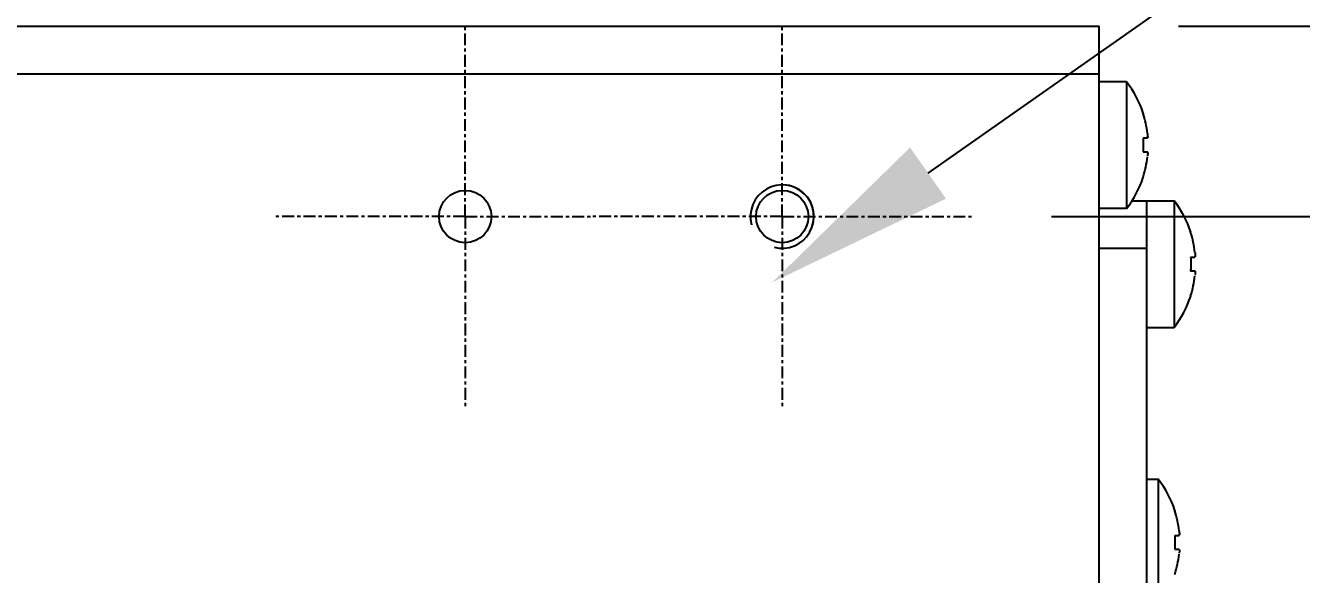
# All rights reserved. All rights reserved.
# Model space of a CAD drawing. Header units: millimetres. Extents: x 4086 to 8300, y 123 to 1549.
# Drawn here: x 6984.48 to 7024.73, y 750.77 to 768.08 of the extents above; entities that cross this region are included whole.
import ezdxf
from ezdxf import colors
from ezdxf.entities.mleader import LeaderData, LeaderLine
from ezdxf.math import Vec2, Vec3

# ---------------------------------------------------------------- set-up
doc = ezdxf.new("R2010")
doc.units = ezdxf.units.MM
doc.linetypes.add('CENTER', pattern=[0.6, 0.375, -0.075, 0.075, -0.075])
for name, color, linetype in [('00_COMPONENTS', 7, 'Continuous'), ('03_ALL_AXES', 7, 'Continuous'), ('51__DRAFT_DIMS', 7, 'Continuous'), ('尺寸标注', 7, 'Continuous')]:
    doc.layers.add(name, color=color, linetype=linetype)
doc.styles.add('思源黑', font='SourceHanSansCN-Normal.ttf')
doc.dimstyles.new('半径标注', dxfattribs={"dimtxt": 7, "dimasz": 6, "dimexe": 1.25, "dimexo": 0.625, "dimtad": 1, "dimtoh": 1, "dimlfac": 4, "dimdsep": 46, "dimtxsty": '思源黑', "dimcen": 2.5, "dimadec": 0, "dimazin": 0, "dimtfac": 1, "dimtmove": 0, "dimatfit": 3, "dimfxl": 1, "dimarcsym": 0})
doc.dimstyles.new('尺寸标注_细节_1_2比例', dxfattribs={"dimtxt": 7, "dimasz": 6, "dimexe": 2, "dimexo": 1.5, "dimgap": 1, "dimtad": 1, "dimlfac": 2, "dimdsep": 46, "dimtxsty": '思源黑', "dimcen": 0.09, "dimadec": 0, "dimazin": 0, "dimtp": 0.01, "dimtm": 0.01, "dimtfac": 1, "dimtofl": 0, "dimtmove": 0, "dimatfit": 3, "dimfxl": 1, "dimtolj": 1, "dimarcsym": 0})

# ---------------------------------------------------------------- blocks, each defined once
blk = doc.blocks.new('*D1634')
at = {"layer": '51__DRAFT_DIMS', "color": 0, "linetype": 'Continuous', "lineweight": -2}
for p, q in [((6948.346, 776.508), (6948.346, 812.303)), ((7033.346, 745.556), (7033.346, 812.303)), ((6954.346, 810.303), (7027.346, 810.303))]:
    blk.add_line(p, q, dxfattribs=at)
at = {"layer": '51__DRAFT_DIMS', "color": 0}
for points in [[(6954.346, 811.303), (6954.346, 809.303), (6948.346, 810.303)], [(7027.346, 809.303), (7027.346, 811.303), (7033.346, 810.303)]]:
    blk.add_solid(points, dxfattribs=at)
at = {"layer": 'Defpoints', "color": 0}
for p in [(7033.346, 810.303), (6948.346, 775.008), (7033.346, 744.056)]:
    blk.add_point(p, dxfattribs=at)
at = {"layer": '51__DRAFT_DIMS', "color": 0, "insert": (6990.967, 818.555), "char_height": 7, "attachment_point": 2, "style": '思源黑'}
blk.add_mtext('\\A1;170', dxfattribs=at)
blk = doc.blocks.new('*D1638')
at = {"layer": '51__DRAFT_DIMS', "color": 0, "linetype": 'Continuous', "lineweight": -2}
for p, q in [((7016.846, 762.056), (7046.127, 762.056)), ((7044.127, 756.056), (7044.127, 718.056)), ((7016.846, 712.056), (7046.127, 712.056))]:
    blk.add_line(p, q, dxfattribs=at)
at = {"layer": '51__DRAFT_DIMS', "color": 0}
for points in [[(7045.127, 756.056), (7043.127, 756.056), (7044.127, 762.056)], [(7043.127, 718.056), (7045.127, 718.056), (7044.127, 712.056)]]:
    blk.add_solid(points, dxfattribs=at)
at = {"layer": 'Defpoints', "color": 0}
for p in [(7015.346, 762.056), (7015.346, 712.056), (7044.127, 712.056)]:
    blk.add_point(p, dxfattribs=at)
at = {"layer": '51__DRAFT_DIMS', "color": 0, "insert": (7035.875, 737.177), "char_height": 7, "attachment_point": 2, "rotation": 90, "style": '思源黑'}
blk.add_mtext('\\A1;100', dxfattribs=at)
blk = doc.blocks.new('*D1639')
at = {"layer": '51__DRAFT_DIMS', "color": 0, "linetype": 'Continuous', "lineweight": -2}
for p, q in [((7020.846, 768.055), (7063.774, 768.053)), ((7061.774, 762.053), (7061.772, 712.056)), ((7020.846, 706.057), (7063.772, 706.056))]:
    blk.add_line(p, q, dxfattribs=at)
at = {"layer": '51__DRAFT_DIMS', "color": 0}
for points in [[(7062.774, 762.053), (7060.774, 762.053), (7061.774, 768.053)], [(7060.772, 712.056), (7062.772, 712.056), (7061.772, 706.056)]]:
    blk.add_solid(points, dxfattribs=at)
at = {"layer": 'Defpoints', "color": 0}
for p in [(7019.346, 768.055), (7019.346, 706.057), (7061.772, 706.056)]:
    blk.add_point(p, dxfattribs=at)
at = {"layer": '51__DRAFT_DIMS', "color": 0, "insert": (7053.512, 737.242), "char_height": 7, "attachment_point": 2, "rotation": 89.9977, "style": '思源黑'}
blk.add_mtext('\\A1;123.99', dxfattribs=at)
blk = doc.blocks.new('*D1640')
at = {"layer": '51__DRAFT_DIMS', "color": 0, "linetype": 'Continuous', "lineweight": -2}
for p, q in [((7009.346, 774.556), (7082.513, 774.556)), ((7080.513, 768.556), (7080.513, 705.556)), ((7009.346, 699.556), (7082.513, 699.556))]:
    blk.add_line(p, q, dxfattribs=at)
at = {"layer": '51__DRAFT_DIMS', "color": 0}
for points in [[(7081.513, 768.556), (7079.513, 768.556), (7080.513, 774.556)], [(7079.513, 705.556), (7081.513, 705.556), (7080.513, 699.556)]]:
    blk.add_solid(points, dxfattribs=at)
at = {"layer": 'Defpoints', "color": 0}
for p in [(7007.846, 774.556), (7007.846, 699.556), (7080.513, 699.556)]:
    blk.add_point(p, dxfattribs=at)
at = {"layer": '51__DRAFT_DIMS', "color": 0, "insert": (7072.261, 737.177), "char_height": 7, "attachment_point": 2, "rotation": 90, "style": '思源黑'}
blk.add_mtext('\\A1;150', dxfattribs=at)
blk = doc.blocks.new('*D1641')
at = {"layer": '51__DRAFT_DIMS', "color": 0, "linetype": 'Continuous', "lineweight": -2}
for p, q in [((6997.846, 779.556), (7102.205, 779.556)), ((7100.205, 773.556), (7100.205, 700.556)), ((6997.846, 694.556), (7102.205, 694.556))]:
    blk.add_line(p, q, dxfattribs=at)
at = {"layer": '51__DRAFT_DIMS', "color": 0}
for points in [[(7101.205, 773.556), (7099.205, 773.556), (7100.205, 779.556)], [(7099.205, 700.556), (7101.205, 700.556), (7100.205, 694.556)]]:
    blk.add_solid(points, dxfattribs=at)
at = {"layer": 'Defpoints', "color": 0}
for p in [(6996.346, 779.556), (6996.346, 694.556), (7100.205, 694.556)]:
    blk.add_point(p, dxfattribs=at)
at = {"layer": '51__DRAFT_DIMS', "color": 0, "insert": (7091.952, 737.177), "char_height": 7, "attachment_point": 2, "rotation": 90, "style": '思源黑'}
blk.add_mtext('\\A1;170', dxfattribs=at)
blk = doc.blocks.new('*D1645')
at = {"layer": '51__DRAFT_DIMS', "color": 0, "linetype": 'Continuous', "lineweight": -2}
for p, q in [((6942.481, 773.562), (6941.529, 779.486)), ((6943.432, 767.638), (6953.26, 706.475)), ((6954.212, 700.551), (6957.072, 682.751)), ((6987.058, 682.751), (6957.072, 682.751))]:
    blk.add_line(p, q, dxfattribs=at)
at = {"layer": '51__DRAFT_DIMS', "color": 0}
for points in [[(6941.493, 773.403), (6943.468, 773.72), (6943.432, 767.638)], [(6955.199, 700.709), (6953.225, 700.392), (6953.26, 706.475)]]:
    blk.add_solid(points, dxfattribs=at)
at = {"layer": 'Defpoints', "color": 0}
for p in [(6943.432, 767.638), (6953.26, 706.475)]:
    blk.add_point(p, dxfattribs=at)
at = {"layer": '51__DRAFT_DIMS', "color": 0, "insert": (6964.961, 692.407), "char_height": 7, "attachment_point": 1, "style": '思源黑'}
blk.add_mtext('φ124', dxfattribs=at)

msp = doc.modelspace()

# ---------------------------------------------------------------- linework, layer by layer
at = {"layer": '00_COMPONENTS', "color": 7, "linetype": 'Continuous'}
for p, q in [((6959.635, 768.058), (7018.3463, 768.0548)), ((7018.3463, 706.0561), (7018.3463, 768.0561)), ((6961.9818, 766.5571), (7018.3463, 766.5571)), ((7019.2081, 766.3061), (7018.3463, 766.3061)), ((7019.2081, 766.3061), (7019.2081, 762.3061)), ((7019.7362, 765.3136), (7019.7296, 765.3098)), ((7019.8674, 764.5261), (7019.7296, 764.5261)), ((7019.8674, 764.0861), (7019.7296, 764.0861)), ((7019.7296, 763.3023), (7019.7362, 763.2985)), ((7019.3809, 762.5561), (7020.7081, 762.5561)), ((7019.8463, 740.0561), (7019.8463, 762.5561)), ((7020.7081, 762.5561), (7020.7081, 758.5561)), ((7019.2081, 762.3061), (7018.3463, 762.3061)), ((7021.2362, 761.5636), (7021.2296, 761.5598)), ((7018.3463, 761.0561), (7019.8463, 761.0561)), ((7021.2294, 760.7761), (7021.3677, 760.7761)), ((7021.3674, 760.3361), (7021.2296, 760.3361)), ((7021.2296, 759.5523), (7021.2362, 759.5485)), ((7019.8463, 758.5561), (7020.7081, 758.5561)), ((7019.8463, 753.777), (7020.2081, 753.777)), ((7020.2081, 753.777), (7020.2081, 749.777)), ((7020.7362, 752.7845), (7020.7296, 752.7807)), ((7020.7294, 751.997), (7020.8677, 751.997)), ((7020.8674, 751.557), (7020.7296, 751.557)), ((7020.7296, 750.7732), (7020.7362, 750.7694))]:
    msp.add_line(p, q, dxfattribs=at)
for centre in [(6998.3463, 762.0561), (7008.3463, 762.0561)]:
    msp.add_circle(centre, 0.825, dxfattribs=at)
for centre, radius, start, end in [((7016.6463, 764.3061), 3.25, 18.06021, 37.97987), ((7016.6463, 764.3061), 3.2425, 6.55267, 18.03235), ((7016.6463, 764.3061), 3.2425, 341.96857, 353.44783), ((7016.6463, 764.3061), 3.25, 322.02013, 341.93979), ((7008.3463, 762.0561), 1, 255, 195), ((7018.1463, 760.5561), 3.25, 18.06021, 37.97987), ((7018.1463, 760.5561), 3.2425, 6.55217, 18.03143), ((7018.1463, 760.5561), 3.2425, 341.96765, 353.44733), ((7018.1245, 760.5677), 3.2743, 322.09481, 341.86511), ((7017.6463, 751.777), 3.25, 18.06021, 37.97987), ((7017.6463, 751.777), 3.2425, 6.55217, 18.03143), ((7017.6463, 751.777), 3.2425, 341.96765, 353.44733)]:
    msp.add_arc(centre, radius, start, end, dxfattribs=at)
for points in [[(7019.7296, 764.5261), (7019.7325, 764.4773), (7019.7355, 764.4284), (7019.7355, 764.3795)], [(7019.7362, 764.3061), (7019.7362, 764.2572), (7019.7362, 764.2082), (7019.7333, 764.1593)], [(7021.2296, 760.7761), (7021.2325, 760.7273), (7021.2355, 760.6784), (7021.2355, 760.6295)], [(7021.2362, 760.5561), (7021.2362, 760.5072), (7021.2362, 760.4582), (7021.2333, 760.4093)], [(7020.7296, 751.997), (7020.7325, 751.9481), (7020.7355, 751.8992), (7020.7355, 751.8503)], [(7020.7362, 751.777), (7020.7362, 751.728), (7020.7362, 751.6791), (7020.7333, 751.6302)]]:
    msp.add_open_spline(points, degree=3, dxfattribs=at)
for points, knots in [([(7019.874, 764.5462), (7019.8722, 764.5462), (7019.87, 764.5551), (7019.868, 764.56), (7019.8667, 764.5647)], [0, 0, 0, 0, 0.2622877, 1, 1, 1, 1]), ([(7019.8677, 764.6761), (7019.8691, 764.6636), (7019.8717, 764.638), (7019.8738, 764.6123), (7019.8747, 764.5992)], [0, 0, 0, 0, 0.4900037, 1, 1, 1, 1]), ([(7019.8747, 764.5992), (7019.8755, 764.5867), (7019.8728, 764.5751), (7019.8792, 764.5462), (7019.874, 764.5462)], [0, 0, 0, 0, 0.7064946, 1, 1, 1, 1]), ([(7019.7333, 764.1593), (7019.7325, 764.1472), (7019.7307, 764.1229), (7019.728, 764.0987), (7019.7263, 764.0867)], [0, 0, 0, 0, 0.4997862, 1, 1, 1, 1]), ([(7019.7355, 764.3795), (7019.7355, 764.3673), (7019.7351, 764.3429), (7019.7338, 764.3186), (7019.7329, 764.3064)], [0, 0, 0, 0, 0.4996018, 1, 1, 1, 1]), ([(7019.874, 764.0111), (7019.8732, 764.0042), (7019.8711, 763.9894), (7019.8684, 763.9748), (7019.8668, 763.967)], [0, 0, 0, 0, 0.4697599, 1, 1, 1, 1]), ([(7019.8677, 764.0861), (7019.8695, 764.0861), (7019.8732, 764.0795), (7019.8741, 764.0743), (7019.8747, 764.0703)], [0, 0, 0, 0, 0.3113178, 1, 1, 1, 1]), ([(7019.8747, 764.0703), (7019.8759, 764.0623), (7019.8767, 764.0425), (7019.8753, 764.0228), (7019.874, 764.0111)], [0, 0, 0, 0, 0.4080444, 1, 1, 1, 1]), ([(7021.3747, 760.8492), (7021.3758, 760.8331), (7021.3866, 760.7823), (7021.3682, 760.8094), (7021.3668, 760.8148)], [0, 0, 0, 0, 0.7442156, 1, 1, 1, 1]), ([(7021.3677, 760.9261), (7021.3691, 760.9136), (7021.3717, 760.888), (7021.3738, 760.8623), (7021.3747, 760.8492)], [0, 0, 0, 0, 0.4899992, 1, 1, 1, 1]), ([(7021.2333, 760.4093), (7021.2325, 760.3972), (7021.2307, 760.3729), (7021.228, 760.3487), (7021.2263, 760.3367)], [0, 0, 0, 0, 0.4997862, 1, 1, 1, 1]), ([(7021.2355, 760.6295), (7021.2355, 760.6173), (7021.2351, 760.5929), (7021.2338, 760.5686), (7021.2329, 760.5564)], [0, 0, 0, 0, 0.499602, 1, 1, 1, 1]), ([(7021.374, 760.2611), (7021.3732, 760.2542), (7021.3711, 760.2394), (7021.3683, 760.2248), (7021.3667, 760.217)], [0, 0, 0, 0, 0.4697472, 1, 1, 1, 1]), ([(7021.3677, 760.3361), (7021.3744, 760.3361), (7021.3759, 760.2979), (7021.3761, 760.2797), (7021.374, 760.2611)], [0, 0, 0, 0, 0.2651512, 1, 1, 1, 1]), ([(7020.8747, 752.0701), (7020.8758, 752.0539), (7020.8866, 752.0032), (7020.8682, 752.0302), (7020.8668, 752.0356)], [0, 0, 0, 0, 0.7442156, 1, 1, 1, 1]), ([(7020.8677, 752.147), (7020.8691, 752.1344), (7020.8717, 752.1088), (7020.8738, 752.0832), (7020.8747, 752.0701)], [0, 0, 0, 0, 0.4899992, 1, 1, 1, 1]), ([(7020.7333, 751.6302), (7020.7325, 751.6181), (7020.7307, 751.5938), (7020.728, 751.5696), (7020.7263, 751.5575)], [0, 0, 0, 0, 0.4997862, 1, 1, 1, 1]), ([(7020.7355, 751.8503), (7020.7355, 751.8382), (7020.7351, 751.8138), (7020.7338, 751.7894), (7020.7329, 751.7773)], [0, 0, 0, 0, 0.499602, 1, 1, 1, 1]), ([(7020.8677, 751.557), (7020.8744, 751.557), (7020.8759, 751.5188), (7020.8761, 751.5006), (7020.874, 751.482)], [0, 0, 0, 0, 0.2651512, 1, 1, 1, 1]), ([(7020.874, 751.482), (7020.8732, 751.4751), (7020.8711, 751.4603), (7020.8683, 751.4456), (7020.8667, 751.4379)], [0, 0, 0, 0, 0.4697472, 1, 1, 1, 1])]:
    msp.add_open_spline(points, degree=3, knots=knots, dxfattribs=at)
at = {"layer": '03_ALL_AXES', "color": 7, "linetype": 'CENTER'}
for p, q in [((6998.3463, 762.0561), (6998.3463, 768.0561)), ((7008.3463, 762.0561), (7008.3463, 768.0561)), ((6998.3463, 762.0561), (6992.3463, 762.0561)), ((6998.3463, 762.0561), (7002.3463, 762.0561)), ((6998.3463, 762.0561), (6998.3463, 756.056)), ((7008.3463, 762.0561), (7002.3463, 762.0561)), ((7008.3463, 762.0561), (7014.3464, 762.0561)), ((7008.3463, 762.0561), (7008.3463, 756.056))]:
    msp.add_line(p, q, dxfattribs=at)
at = {"layer": '51__DRAFT_DIMS', "color": 7, "linetype": 'Continuous'}
msp.add_arc((7008.3463, 762.0561), 1, 345.12169, 90, dxfattribs=at)

# ---------------------------------------------------------------- dimensions: what is measured, and where the dimension line sits
dim = msp.add_linear_dim(base=(7033.3463, 810.3026), p1=(6948.3463, 775.0077), p2=(7033.3463, 744.0561), dimstyle='尺寸标注_细节_1_2比例', dxfattribs=at)
dim.commit()
dim.dimension.update_dxf_attribs({"geometry": '*D1634', "text_midpoint": (6990.9672, 810.3026), "dimtype": 160})
dim = msp.add_diameter_dim_2p(p1=(6943.4324, 767.6376), p2=(6953.2602, 706.4746), text='φ124', dimstyle='半径标注', override={"dimtxsty": '思源黑'}, dxfattribs=at)
dim.commit()
dim.dimension.update_dxf_attribs({"geometry": '*D1645', "text_midpoint": (6976.0097, 682.7508), "dimtype": 163})
for base, p1, p2, angle, picture, middle in [((7100.2046, 694.5561), (6996.3463, 779.5561), (6996.3463, 694.5561), 270, '*D1641', (7100.2046, 737.177)), ((7080.5128, 699.5561), (7007.8464, 774.5561), (7007.8464, 699.5561), 270, '*D1640', (7080.5128, 737.177)), ((7061.7718, 706.0556), (7019.3463, 768.0547), (7019.3463, 706.0573), 269.99771, '*D1639', (7061.7731, 737.2422)), ((7044.1269, 712.0561), (7015.3464, 762.0561), (7015.3464, 712.0561), 270, '*D1638', (7044.1269, 737.177))]:
    dim = msp.add_linear_dim(base=base, p1=p1, p2=p2, angle=angle, dimstyle='尺寸标注_细节_1_2比例', dxfattribs=at)
    dim.commit()
    dim.dimension.update_dxf_attribs({"geometry": picture, "text_midpoint": middle, "dimtype": 160})

# ---------------------------------------------------------------- leaders
at = {"layer": '尺寸标注'}
ml = msp.add_multileader_mtext('Standard', dxfattribs=at)
ml.set_content('{\\C256;4}×{\\C256;M4 \\A1;\\fSource Han Sans CN Normal|b0|i0|c0|p34;\\C7;depth \\fSource Han Sans CN Normal|b0|i0|c134|p34;\\C256;6}', style='思源黑')
ml.set_leader_properties()
ml.build(insert=Vec2(0, 0))
ml.multileader.update_dxf_attribs({"text_left_attachment_type": 5, "text_right_attachment_type": 5, "dogleg_length": 1, "arrow_head_size": 6})
ctx = ml.context
ctx.base_point, ctx.char_height, ctx.arrow_head_size, ctx.plane_origin = Vec3(7063.0565, 797.8586), 7, 6, Vec3(7008.0341, 759.9825)
ctx.left_attachment, ctx.right_attachment = 5, 5
notes = []
notes.append((ctx, [(0, (1, 1, 0), (7062.0565, 797.8586), (1, 0), 1, [(0, [(7008.0341, 759.9825)], 0, [])])]))
ctx.mtext.insert, ctx.mtext.flow_direction = Vec3(7065.0565, 807.6885), 5
for ctx, leaders in notes:
    for number, flags, end, landing, length, lines in leaders:
        leader = LeaderData()
        leader.index, (leader.has_last_leader_line, leader.has_dogleg_vector, leader.attachment_direction) = number, flags
        leader.last_leader_point, leader.dogleg_vector, leader.dogleg_length = Vec3(end), Vec3(landing), length
        for number, points, colour, breaks in lines:
            line = LeaderLine()
            line.index, line.vertices, line.color, line.breaks = number, Vec3.list(points), colors.encode_raw_color(colour), breaks
            leader.lines.append(line)
        ctx.leaders.append(leader)

doc.saveas('drawing.dxf')
